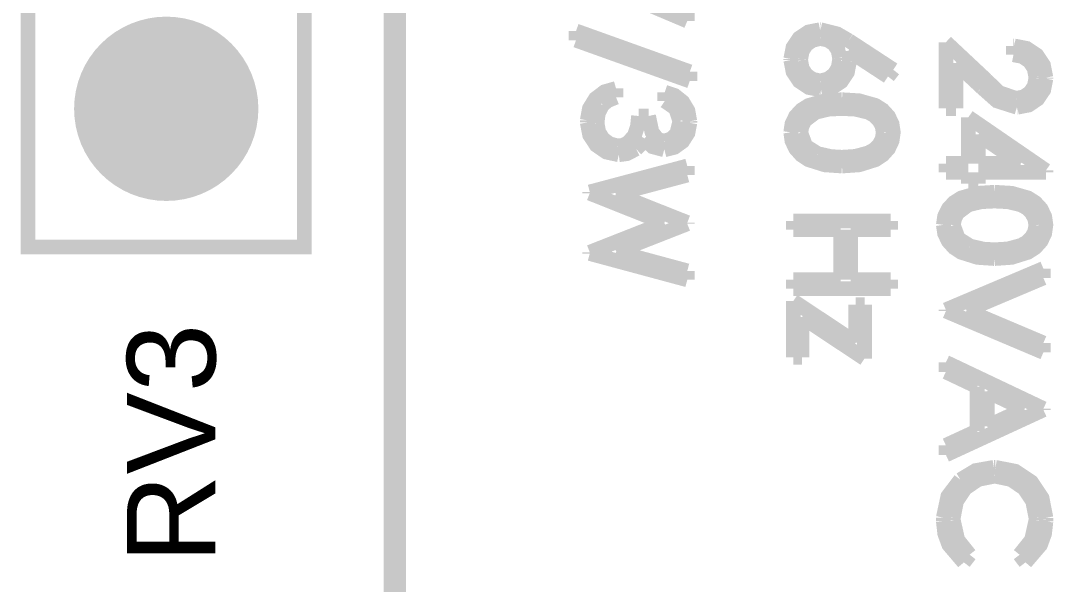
# Model space of a CAD drawing. Header units: inches. Extents: x -1.53 to 1.53, y -0.94 to 0.94.
# Drawn here: x 0.494 to 1.054, y -0.575 to -0.269 of the extents above; entities that cross this region are included whole.
import ezdxf

# ---------------------------------------------------------------- set-up
doc = ezdxf.new("R2010")
doc.units = ezdxf.units.IN
doc.layers.get('0').update_dxf_attribs({"linetype": 'CONTINUOUS'})

# ---------------------------------------------------------------- blocks, each defined once
blk = doc.blocks.new('EPAD')
at = {"const_width": 0.5}
blk.add_lwpolyline([(-0.25, 0, 1), (0.25, 0, 1)], format="xyb", close=True, dxfattribs=at)

msp = doc.modelspace()

# ---------------------------------------------------------------- linework, layer by layer
at = {"const_width": 0.008}
for points in [[(0.694882, -0.887496), (0.694882, 0.464504)], [(0.694882, -0.887496), (0.694882, 0.464504)], [(0.694882, -0.887496), (0.694882, 0.464504)], [(0.698882, 0.464504), (0.698882, -0.887496)], [(0.698882, 0.464504), (0.698882, -0.887496)], [(0.698882, 0.464504), (0.698882, -0.887496)], [(0.497835, -0.391535), (0.647835, -0.391535), (0.647835, -0.041535), (0.497835, -0.041535), (0.497835, -0.391535)], [(0.497835, -0.391535), (0.647835, -0.391535), (0.647835, -0.041535), (0.497835, -0.041535), (0.497835, -0.391535)], [(0.497835, -0.391535), (0.647835, -0.391535), (0.647835, -0.041535), (0.497835, -0.041535), (0.497835, -0.391535)], [(0.855578, -0.268885), (0.802662, -0.246497)], [(0.855578, -0.268885), (0.802662, -0.246497)], [(0.855578, -0.268885), (0.802662, -0.246497)], [(0.855578, -0.263797), (0.855578, -0.268885)], [(0.855578, -0.263797), (0.855578, -0.268885)], [(0.855578, -0.263797), (0.855578, -0.268885)], [(0.795199, -0.274312), (0.856935, -0.296446)], [(0.795199, -0.279316), (0.795199, -0.274312)], [(0.795199, -0.274312), (0.856935, -0.296446)], [(0.795199, -0.279316), (0.795199, -0.274312)], [(0.795199, -0.274312), (0.856935, -0.296446)], [(0.795199, -0.279316), (0.795199, -0.274312)], [(0.927615, -0.273632), (0.921361, -0.274858), (0.916317, -0.278226), (0.912949, -0.28327), (0.911723, -0.289524)], [(0.927615, -0.273632), (0.921361, -0.274858), (0.916317, -0.278226), (0.912949, -0.28327), (0.911723, -0.289524)], [(0.927615, -0.273632), (0.921361, -0.274858), (0.916317, -0.278226), (0.912949, -0.28327), (0.911723, -0.289524)], [(0.927646, -0.278383), (0.923487, -0.279375), (0.920154, -0.281738), (0.917941, -0.285177), (0.917139, -0.289397)], [(0.927646, -0.278383), (0.923487, -0.279375), (0.920154, -0.281738), (0.917941, -0.285177), (0.917139, -0.289397)], [(0.927646, -0.278383), (0.923487, -0.279375), (0.920154, -0.281738), (0.917941, -0.285177), (0.917139, -0.289397)], [(0.927615, -0.273632), (0.927837, -0.273634)], [(0.927615, -0.273632), (0.927837, -0.273634)], [(0.927615, -0.273632), (0.927837, -0.273634)], [(0.927639, -0.278383), (0.927676, -0.278383)], [(0.927639, -0.278383), (0.927676, -0.278383)], [(0.927639, -0.278383), (0.927676, -0.278383)], [(0.927676, -0.278383), (0.931817, -0.279194), (0.935157, -0.281424), (0.937387, -0.284765), (0.938199, -0.288906)], [(0.927676, -0.278383), (0.931817, -0.279194), (0.935157, -0.281424), (0.937387, -0.284765), (0.938199, -0.288906)], [(0.927676, -0.278383), (0.931817, -0.279194), (0.935157, -0.281424), (0.937387, -0.284765), (0.938199, -0.288906)], [(0.927836, -0.273634), (0.936851, -0.275863), (0.943207, -0.279549)], [(0.927836, -0.273634), (0.936851, -0.275863), (0.943207, -0.279549)], [(0.927836, -0.273634), (0.936851, -0.275863), (0.943207, -0.279549)], [(0.856935, -0.301449), (0.795199, -0.279316)], [(0.856935, -0.301449), (0.795199, -0.279316)], [(0.856935, -0.301449), (0.795199, -0.279316)], [(0.943207, -0.279549), (0.967354, -0.295343)], [(0.943207, -0.279549), (0.967354, -0.295343)], [(0.943207, -0.279549), (0.967354, -0.295343)], [(0.995895, -0.280418), (1.017795, -0.30094)], [(0.995895, -0.316374), (0.995895, -0.280418)], [(0.995895, -0.280418), (1.017795, -0.30094)], [(0.995895, -0.316374), (0.995895, -0.280418)], [(0.995895, -0.280418), (1.017795, -0.30094)], [(0.995895, -0.316374), (0.995895, -0.280418)], [(1.032979, -0.282448), (1.032529, -0.282454)], [(1.032979, -0.282448), (1.032529, -0.282454)], [(1.032979, -0.282448), (1.032529, -0.282454)], [(1.03253, -0.287202), (1.03253, -0.282454)], [(1.03253, -0.287202), (1.03253, -0.282454)], [(1.03253, -0.287202), (1.03253, -0.282454)], [(1.032979, -0.282448), (1.039744, -0.283774), (1.0452, -0.287417), (1.048842, -0.292872), (1.050169, -0.299637)], [(1.032979, -0.282448), (1.039744, -0.283774), (1.0452, -0.287417), (1.048842, -0.292872), (1.050169, -0.299637)], [(1.032979, -0.282448), (1.039744, -0.283774), (1.0452, -0.287417), (1.048842, -0.292872), (1.050169, -0.299637)], [(0.911724, -0.289673), (0.911719, -0.290067)], [(0.911724, -0.289673), (0.911719, -0.290067)], [(0.911724, -0.289673), (0.911719, -0.290067)], [(0.911724, -0.289663), (0.911723, -0.289524)], [(0.911724, -0.289663), (0.911723, -0.289524)], [(0.911724, -0.289663), (0.911723, -0.289524)], [(0.917151, -0.289917), (0.917139, -0.289397)], [(0.917151, -0.289917), (0.917139, -0.289397)], [(0.917151, -0.289917), (0.917139, -0.289397)], [(0.938182, -0.289507), (0.938202, -0.290177)], [(0.938182, -0.289507), (0.938202, -0.290177)], [(0.938182, -0.289507), (0.938202, -0.290177)], [(0.938183, -0.289494), (0.938199, -0.288906)], [(0.938183, -0.289494), (0.938199, -0.288906)], [(0.938183, -0.289494), (0.938199, -0.288906)], [(0.943101, -0.285019), (0.943504, -0.288077), (0.943609, -0.290499)], [(0.964481, -0.299), (0.943101, -0.285019)], [(0.943101, -0.285019), (0.943504, -0.288077), (0.943609, -0.290499)], [(0.964481, -0.299), (0.943101, -0.285019)], [(0.943101, -0.285019), (0.943504, -0.288077), (0.943609, -0.290499)], [(0.964481, -0.299), (0.943101, -0.285019)], [(1.032521, -0.287202), (1.032585, -0.287202)], [(1.032521, -0.287202), (1.032585, -0.287202)], [(1.032521, -0.287202), (1.032585, -0.287202)], [(1.032585, -0.287202), (1.037369, -0.28814), (1.041228, -0.290716), (1.043804, -0.294574), (1.044742, -0.299359)], [(1.032585, -0.287202), (1.037369, -0.28814), (1.041228, -0.290716), (1.043804, -0.294574), (1.044742, -0.299359)], [(1.032585, -0.287202), (1.037369, -0.28814), (1.041228, -0.290716), (1.043804, -0.294574), (1.044742, -0.299359)], [(0.92785, -0.306198), (0.921501, -0.304954), (0.916381, -0.301535), (0.912963, -0.296415), (0.911719, -0.290067)], [(0.92785, -0.306198), (0.921501, -0.304954), (0.916381, -0.301535), (0.912963, -0.296415), (0.911719, -0.290067)], [(0.92785, -0.306198), (0.921501, -0.304954), (0.916381, -0.301535), (0.912963, -0.296415), (0.911719, -0.290067)], [(0.917151, -0.289919), (0.917135, -0.290511)], [(0.917151, -0.289919), (0.917135, -0.290511)], [(0.917151, -0.289919), (0.917135, -0.290511)], [(0.927642, -0.301449), (0.923486, -0.300483), (0.920154, -0.298141), (0.917939, -0.294718), (0.917135, -0.290511)], [(0.927642, -0.301449), (0.923486, -0.300483), (0.920154, -0.298141), (0.917939, -0.294718), (0.917135, -0.290511)], [(0.927642, -0.301449), (0.923486, -0.300483), (0.920154, -0.298141), (0.917939, -0.294718), (0.917135, -0.290511)], [(0.927655, -0.301448), (0.93184, -0.300376), (0.935184, -0.297946), (0.9374, -0.29445), (0.938202, -0.290177)], [(0.927655, -0.301448), (0.93184, -0.300376), (0.935184, -0.297946), (0.9374, -0.29445), (0.938202, -0.290177)], [(0.927655, -0.301448), (0.93184, -0.300376), (0.935184, -0.297946), (0.9374, -0.29445), (0.938202, -0.290177)], [(0.928149, -0.3062), (0.934234, -0.305007), (0.939142, -0.30173), (0.942419, -0.296822), (0.943611, -0.290737)], [(0.928149, -0.3062), (0.934234, -0.305007), (0.939142, -0.30173), (0.942419, -0.296822), (0.943611, -0.290737)], [(0.928149, -0.3062), (0.934234, -0.305007), (0.939142, -0.30173), (0.942419, -0.296822), (0.943611, -0.290737)], [(0.943609, -0.290494), (0.943611, -0.290737)], [(0.943609, -0.290494), (0.943611, -0.290737)], [(0.943609, -0.290494), (0.943611, -0.290737)], [(0.967354, -0.295343), (0.964481, -0.299)], [(0.967354, -0.295343), (0.964481, -0.299)], [(0.967354, -0.295343), (0.964481, -0.299)], [(1.001322, -0.29175), (1.001322, -0.316374)], [(1.015452, -0.30499), (1.001322, -0.29175)], [(1.001322, -0.29175), (1.001322, -0.316374)], [(1.015452, -0.30499), (1.001322, -0.29175)], [(1.001322, -0.29175), (1.001322, -0.316374)], [(1.015452, -0.30499), (1.001322, -0.29175)], [(0.856935, -0.296446), (0.856935, -0.301449)], [(0.856935, -0.296446), (0.856935, -0.301449)], [(0.856935, -0.296446), (0.856935, -0.301449)], [(1.034022, -0.310948), (1.024649, -0.307684), (1.017801, -0.300949)], [(1.034022, -0.310948), (1.024649, -0.307684), (1.017801, -0.300949)], [(1.034022, -0.310948), (1.024649, -0.307684), (1.017801, -0.300949)], [(1.034022, -0.310947), (1.03826, -0.309996), (1.041663, -0.30763), (1.043927, -0.304156), (1.044749, -0.299877)], [(1.034022, -0.310947), (1.03826, -0.309996), (1.041663, -0.30763), (1.043927, -0.304156), (1.044749, -0.299877)], [(1.034022, -0.310947), (1.03826, -0.309996), (1.041663, -0.30763), (1.043927, -0.304156), (1.044749, -0.299877)], [(1.034658, -0.315697), (1.040765, -0.3145), (1.04569, -0.311211), (1.048978, -0.306287), (1.050176, -0.30018)], [(1.034658, -0.315697), (1.040765, -0.3145), (1.04569, -0.311211), (1.048978, -0.306287), (1.050176, -0.30018)], [(1.034658, -0.315697), (1.040765, -0.3145), (1.04569, -0.311211), (1.048978, -0.306287), (1.050176, -0.30018)], [(1.044741, -0.299465), (1.044742, -0.299359)], [(1.044741, -0.299465), (1.044742, -0.299359)], [(1.044741, -0.299465), (1.044742, -0.299359)], [(1.044741, -0.299471), (1.044749, -0.299877)], [(1.044741, -0.299471), (1.044749, -0.299877)], [(1.044741, -0.299471), (1.044749, -0.299877)], [(1.050169, -0.299697), (1.050169, -0.299637)], [(1.050169, -0.299697), (1.050169, -0.299637)], [(1.050169, -0.299697), (1.050169, -0.299637)], [(1.050169, -0.299719), (1.050176, -0.30018)], [(1.050169, -0.299719), (1.050176, -0.30018)], [(1.050169, -0.299719), (1.050176, -0.30018)], [(0.816919, -0.305519), (0.810696, -0.307313), (0.805748, -0.31107), (0.802481, -0.316372), (0.801301, -0.322803)], [(0.816919, -0.305519), (0.810696, -0.307313), (0.805748, -0.31107), (0.802481, -0.316372), (0.801301, -0.322803)], [(0.816919, -0.305519), (0.810696, -0.307313), (0.805748, -0.31107), (0.802481, -0.316372), (0.801301, -0.322803)], [(0.816909, -0.30552), (0.816909, -0.310269)], [(0.816909, -0.30552), (0.816909, -0.310269)], [(0.816909, -0.30552), (0.816909, -0.310269)], [(0.92785, -0.306198), (0.927934, -0.306198)], [(0.92785, -0.306198), (0.927934, -0.306198)], [(0.92785, -0.306198), (0.927934, -0.306198)], [(0.928149, -0.3062), (0.927933, -0.306198)], [(0.928149, -0.3062), (0.927933, -0.306198)], [(0.928149, -0.3062), (0.927933, -0.306198)], [(1.03446, -0.315698), (1.02363, -0.312244), (1.01545, -0.304987)], [(1.03446, -0.315698), (1.02363, -0.312244), (1.01545, -0.304987)], [(1.03446, -0.315698), (1.02363, -0.312244), (1.01545, -0.304987)], [(0.816909, -0.310269), (0.812494, -0.312061), (0.809594, -0.314413)], [(0.816909, -0.310269), (0.812494, -0.312061), (0.809594, -0.314413)], [(0.816909, -0.310269), (0.812494, -0.312061), (0.809594, -0.314413)], [(0.843367, -0.312304), (0.843367, -0.307555)], [(0.843367, -0.312304), (0.843367, -0.307555)], [(0.843367, -0.312304), (0.843367, -0.307555)], [(0.84337, -0.307556), (0.848798, -0.30937), (0.853091, -0.312827), (0.855913, -0.317585), (0.856935, -0.323298)], [(0.84337, -0.307556), (0.848798, -0.30937), (0.853091, -0.312827), (0.855913, -0.317585), (0.856935, -0.323298)], [(0.84337, -0.307556), (0.848798, -0.30937), (0.853091, -0.312827), (0.855913, -0.317585), (0.856935, -0.323298)], [(0.911724, -0.329317), (0.912386, -0.324751), (0.914381, -0.320592), (0.91751, -0.317201), (0.921418, -0.314733), (0.930282, -0.312196), (0.939518, -0.311625)], [(0.911724, -0.329317), (0.912386, -0.324751), (0.914381, -0.320592), (0.91751, -0.317201), (0.921418, -0.314733), (0.930282, -0.312196), (0.939518, -0.311625)], [(0.911724, -0.329317), (0.912386, -0.324751), (0.914381, -0.320592), (0.91751, -0.317201), (0.921418, -0.314733), (0.930282, -0.312196), (0.939518, -0.311625)], [(0.939518, -0.311625), (0.948767, -0.312181), (0.957651, -0.314698), (0.961557, -0.31718), (0.96468, -0.320585), (0.966685, -0.324747), (0.967354, -0.329317), (0.966696, -0.333923), (0.964709, -0.33813), (0.961592, -0.341588), (0.957697, -0.344146), (0.948825, -0.34693), (0.939518, -0.347581)], [(0.939518, -0.311625), (0.948767, -0.312181), (0.957651, -0.314698), (0.961557, -0.31718), (0.96468, -0.320585), (0.966685, -0.324747), (0.967354, -0.329317), (0.966696, -0.333923), (0.964709, -0.33813), (0.961592, -0.341588), (0.957697, -0.344146), (0.948825, -0.34693), (0.939518, -0.347581)], [(0.939518, -0.311625), (0.948767, -0.312181), (0.957651, -0.314698), (0.961557, -0.31718), (0.96468, -0.320585), (0.966685, -0.324747), (0.967354, -0.329317), (0.966696, -0.333923), (0.964709, -0.33813), (0.961592, -0.341588), (0.957697, -0.344146), (0.948825, -0.34693), (0.939518, -0.347581)], [(0.809594, -0.314413), (0.807227, -0.319122), (0.806732, -0.323254)], [(0.809594, -0.314413), (0.807227, -0.319122), (0.806732, -0.323254)], [(0.809594, -0.314413), (0.807227, -0.319122), (0.806732, -0.323254)], [(0.843363, -0.312303), (0.849245, -0.31629), (0.85151, -0.323153)], [(0.843363, -0.312303), (0.849245, -0.31629), (0.85151, -0.323153)], [(0.843363, -0.312303), (0.849245, -0.31629), (0.85151, -0.323153)], [(0.961927, -0.329476), (0.961314, -0.325907), (0.959578, -0.322726), (0.956998, -0.320187), (0.953838, -0.318409), (0.946794, -0.316734), (0.939539, -0.316374), (0.932285, -0.316726), (0.925243, -0.318406), (0.919509, -0.322728), (0.91778, -0.325912), (0.917151, -0.329476)], [(0.961927, -0.329476), (0.961314, -0.325907), (0.959578, -0.322726), (0.956998, -0.320187), (0.953838, -0.318409), (0.946794, -0.316734), (0.939539, -0.316374), (0.932285, -0.316726), (0.925243, -0.318406), (0.919509, -0.322728), (0.91778, -0.325912), (0.917151, -0.329476)], [(0.961927, -0.329476), (0.961314, -0.325907), (0.959578, -0.322726), (0.956998, -0.320187), (0.953838, -0.318409), (0.946794, -0.316734), (0.939539, -0.316374), (0.932285, -0.316726), (0.925243, -0.318406), (0.919509, -0.322728), (0.91778, -0.325912), (0.917151, -0.329476)], [(1.001322, -0.316374), (0.995895, -0.316374)], [(1.001322, -0.316374), (0.995895, -0.316374)], [(1.001322, -0.316374), (0.995895, -0.316374)], [(1.034658, -0.315697), (1.034441, -0.315696)], [(1.034658, -0.315697), (1.034441, -0.315696)], [(1.034658, -0.315697), (1.034441, -0.315696)], [(0.801304, -0.323172), (0.801288, -0.323938)], [(0.801304, -0.323172), (0.801288, -0.323938)], [(0.801304, -0.323172), (0.801288, -0.323938)], [(0.801305, -0.323167), (0.801301, -0.322803)], [(0.801305, -0.323167), (0.801301, -0.322803)], [(0.801305, -0.323167), (0.801301, -0.322803)], [(0.806733, -0.323248), (0.806659, -0.324584)], [(0.806733, -0.323248), (0.806659, -0.324584)], [(0.806733, -0.323248), (0.806659, -0.324584)], [(0.817926, -0.336727), (0.820652, -0.336328), (0.823145, -0.335156), (0.826889, -0.331169), (0.828568, -0.325937), (0.82912, -0.320445)], [(0.817926, -0.336727), (0.820652, -0.336328), (0.823145, -0.335156), (0.826889, -0.331169), (0.828568, -0.325937), (0.82912, -0.320445)], [(0.817926, -0.336727), (0.820652, -0.336328), (0.823145, -0.335156), (0.826889, -0.331169), (0.828568, -0.325937), (0.82912, -0.320445)], [(0.82912, -0.320445), (0.834548, -0.320445)], [(0.82912, -0.320445), (0.834548, -0.320445)], [(0.82912, -0.320445), (0.834548, -0.320445)], [(0.834548, -0.320445), (0.836375, -0.329089), (0.839068, -0.332587), (0.841019, -0.333648), (0.843208, -0.334013)], [(0.834548, -0.320445), (0.836375, -0.329089), (0.839068, -0.332587), (0.841019, -0.333648), (0.843208, -0.334013)], [(0.834548, -0.320445), (0.836375, -0.329089), (0.839068, -0.332587), (0.841019, -0.333648), (0.843208, -0.334013)], [(0.843208, -0.334013), (0.847149, -0.33278), (0.849949, -0.329696), (0.851508, -0.32337)], [(0.843208, -0.334013), (0.847149, -0.33278), (0.849949, -0.329696), (0.851508, -0.32337)], [(0.843208, -0.334013), (0.847149, -0.33278), (0.849949, -0.329696), (0.851508, -0.32337)], [(0.851508, -0.32337), (0.85151, -0.323153)], [(0.851508, -0.32337), (0.85151, -0.323153)], [(0.851508, -0.32337), (0.85151, -0.323153)], [(0.856935, -0.3233), (0.856959, -0.324143)], [(0.856935, -0.3233), (0.856959, -0.324143)], [(0.856935, -0.3233), (0.856959, -0.324143)], [(1.008107, -0.321123), (1.050169, -0.350009)], [(1.008107, -0.346225), (1.008107, -0.321123)], [(1.008107, -0.321123), (1.050169, -0.350009)], [(1.008107, -0.346225), (1.008107, -0.321123)], [(1.008107, -0.321123), (1.050169, -0.350009)], [(1.008107, -0.346225), (1.008107, -0.321123)], [(0.818372, -0.341476), (0.811626, -0.339994), (0.806206, -0.336252), (0.802598, -0.330737), (0.801288, -0.323938)], [(0.818372, -0.341476), (0.811626, -0.339994), (0.806206, -0.336252), (0.802598, -0.330737), (0.801288, -0.323938)], [(0.818372, -0.341476), (0.811626, -0.339994), (0.806206, -0.336252), (0.802598, -0.330737), (0.801288, -0.323938)], [(0.817923, -0.336726), (0.813449, -0.335544), (0.809879, -0.332922), (0.807515, -0.329166), (0.806659, -0.324584)], [(0.817923, -0.336726), (0.813449, -0.335544), (0.809879, -0.332922), (0.807515, -0.329166), (0.806659, -0.324584)], [(0.817923, -0.336726), (0.813449, -0.335544), (0.809879, -0.332922), (0.807515, -0.329166), (0.806659, -0.324584)], [(0.843182, -0.338763), (0.848644, -0.337398), (0.853013, -0.334252), (0.85591, -0.329706), (0.856959, -0.324143)], [(0.843182, -0.338763), (0.848644, -0.337398), (0.853013, -0.334252), (0.85591, -0.329706), (0.856959, -0.324143)], [(0.843182, -0.338763), (0.848644, -0.337398), (0.853013, -0.334252), (0.85591, -0.329706), (0.856959, -0.324143)], [(0.8323, -0.332582), (0.830138, -0.33609), (0.827785, -0.338317)], [(0.8323, -0.332582), (0.830138, -0.33609), (0.827785, -0.338317)], [(0.8323, -0.332582), (0.830138, -0.33609), (0.827785, -0.338317)], [(0.84303, -0.338763), (0.836722, -0.337089), (0.832299, -0.332581)], [(0.84303, -0.338763), (0.836722, -0.337089), (0.832299, -0.332581)], [(0.84303, -0.338763), (0.836722, -0.337089), (0.832299, -0.332581)], [(0.939518, -0.347581), (0.93022, -0.346935), (0.921359, -0.344151), (0.91747, -0.341592), (0.914377, -0.33812), (0.912387, -0.333919), (0.911724, -0.329317)], [(0.939518, -0.347581), (0.93022, -0.346935), (0.921359, -0.344151), (0.91747, -0.341592), (0.914377, -0.33812), (0.912387, -0.333919), (0.911724, -0.329317)], [(0.939518, -0.347581), (0.93022, -0.346935), (0.921359, -0.344151), (0.91747, -0.341592), (0.914377, -0.33812), (0.912387, -0.333919), (0.911724, -0.329317)], [(0.926241, -0.340831), (0.919804, -0.336743), (0.917152, -0.329485)], [(0.926241, -0.340831), (0.919804, -0.336743), (0.917152, -0.329485)], [(0.926241, -0.340831), (0.919804, -0.336743), (0.917152, -0.329485)], [(0.939539, -0.342833), (0.946782, -0.342367), (0.953776, -0.340485), (0.956946, -0.338726), (0.95955, -0.336212), (0.9613, -0.33304), (0.961927, -0.329476)], [(0.939539, -0.342833), (0.946782, -0.342367), (0.953776, -0.340485), (0.956946, -0.338726), (0.95955, -0.336212), (0.9613, -0.33304), (0.961927, -0.329476)], [(0.939539, -0.342833), (0.946782, -0.342367), (0.953776, -0.340485), (0.956946, -0.338726), (0.95955, -0.336212), (0.9613, -0.33304), (0.961927, -0.329476)], [(1.013534, -0.330452), (1.013534, -0.346225)], [(1.036515, -0.346225), (1.013534, -0.330452)], [(1.013534, -0.330452), (1.013534, -0.346225)], [(1.036515, -0.346225), (1.013534, -0.330452)], [(1.013534, -0.330452), (1.013534, -0.346225)], [(1.036515, -0.346225), (1.013534, -0.330452)], [(0.827785, -0.338317), (0.82277, -0.340865), (0.818382, -0.341476)], [(0.827785, -0.338317), (0.82277, -0.340865), (0.818382, -0.341476)], [(0.827785, -0.338317), (0.82277, -0.340865), (0.818382, -0.341476)], [(0.84303, -0.338763), (0.843181, -0.338763)], [(0.84303, -0.338763), (0.843181, -0.338763)], [(0.84303, -0.338763), (0.843181, -0.338763)], [(0.926236, -0.340829), (0.933603, -0.342501), (0.939539, -0.342833)], [(0.926236, -0.340829), (0.933603, -0.342501), (0.939539, -0.342833)], [(0.926236, -0.340829), (0.933603, -0.342501), (0.939539, -0.342833)], [(0.802662, -0.361659), (0.855578, -0.347581)], [(0.802662, -0.361659), (0.855578, -0.347581)], [(0.802662, -0.361659), (0.855578, -0.347581)], [(0.855578, -0.347581), (0.855578, -0.352489)], [(0.855578, -0.347581), (0.855578, -0.352489)], [(0.855578, -0.347581), (0.855578, -0.352489)], [(0.995895, -0.346225), (1.008107, -0.346225)], [(0.995895, -0.350974), (0.995895, -0.346225)], [(0.995895, -0.346225), (1.008107, -0.346225)], [(0.995895, -0.350974), (0.995895, -0.346225)], [(0.995895, -0.346225), (1.008107, -0.346225)], [(0.995895, -0.350974), (0.995895, -0.346225)], [(1.008107, -0.350974), (0.995895, -0.350974)], [(1.008107, -0.350974), (0.995895, -0.350974)], [(1.008107, -0.350974), (0.995895, -0.350974)], [(1.008107, -0.35708), (1.008107, -0.350974)], [(1.008107, -0.35708), (1.008107, -0.350974)], [(1.008107, -0.35708), (1.008107, -0.350974)], [(1.013534, -0.346225), (1.036515, -0.346225)], [(1.013534, -0.346225), (1.036515, -0.346225)], [(1.013534, -0.346225), (1.036515, -0.346225)], [(1.013534, -0.350974), (1.013534, -0.35708)], [(1.050169, -0.350974), (1.013534, -0.350974)], [(1.013534, -0.350974), (1.013534, -0.35708)], [(1.050169, -0.350974), (1.013534, -0.350974)], [(1.013534, -0.350974), (1.013534, -0.35708)], [(1.050169, -0.350974), (1.013534, -0.350974)], [(1.050169, -0.350009), (1.050169, -0.350974)], [(1.050169, -0.350009), (1.050169, -0.350974)], [(1.050169, -0.350009), (1.050169, -0.350974)], [(0.855578, -0.352489), (0.816771, -0.362846)], [(0.855578, -0.352489), (0.816771, -0.362846)], [(0.855578, -0.352489), (0.816771, -0.362846)], [(0.802662, -0.362337), (0.802662, -0.361659)], [(0.802662, -0.362337), (0.802662, -0.361659)], [(0.802662, -0.362337), (0.802662, -0.361659)], [(0.843134, -0.37845), (0.802662, -0.362337)], [(0.843134, -0.37845), (0.802662, -0.362337)], [(0.843134, -0.37845), (0.802662, -0.362337)], [(0.994538, -0.37952), (0.9952, -0.374954), (0.997196, -0.370795), (1.000324, -0.367404), (1.004232, -0.364935), (1.013097, -0.3624), (1.022332, -0.361828)], [(0.994538, -0.37952), (0.9952, -0.374954), (0.997196, -0.370795), (1.000324, -0.367404), (1.004232, -0.364935), (1.013097, -0.3624), (1.022332, -0.361828)], [(0.994538, -0.37952), (0.9952, -0.374954), (0.997196, -0.370795), (1.000324, -0.367404), (1.004232, -0.364935), (1.013097, -0.3624), (1.022332, -0.361828)], [(1.013534, -0.35708), (1.008107, -0.35708)], [(1.013534, -0.35708), (1.008107, -0.35708)], [(1.013534, -0.35708), (1.008107, -0.35708)], [(1.022332, -0.361828), (1.031581, -0.362384), (1.040465, -0.364901), (1.044371, -0.367382), (1.047494, -0.370788), (1.0495, -0.37495), (1.050169, -0.37952), (1.04951, -0.384126), (1.047523, -0.388333), (1.044407, -0.391791), (1.040511, -0.394349), (1.031639, -0.397133), (1.022332, -0.397785)], [(1.022332, -0.361828), (1.031581, -0.362384), (1.040465, -0.364901), (1.044371, -0.367382), (1.047494, -0.370788), (1.0495, -0.37495), (1.050169, -0.37952), (1.04951, -0.384126), (1.047523, -0.388333), (1.044407, -0.391791), (1.040511, -0.394349), (1.031639, -0.397133), (1.022332, -0.397785)], [(1.022332, -0.361828), (1.031581, -0.362384), (1.040465, -0.364901), (1.044371, -0.367382), (1.047494, -0.370788), (1.0495, -0.37495), (1.050169, -0.37952), (1.04951, -0.384126), (1.047523, -0.388333), (1.044407, -0.391791), (1.040511, -0.394349), (1.031639, -0.397133), (1.022332, -0.397785)], [(0.816771, -0.362846), (0.855578, -0.378248)], [(0.816771, -0.362846), (0.855578, -0.378248)], [(0.816771, -0.362846), (0.855578, -0.378248)], [(1.022353, -0.366577), (1.015099, -0.366929), (1.008057, -0.368609), (1.002323, -0.372931), (1.000594, -0.376115), (0.999965, -0.379679)], [(1.022353, -0.366577), (1.015099, -0.366929), (1.008057, -0.368609), (1.002323, -0.372931), (1.000594, -0.376115), (0.999965, -0.379679)], [(1.022353, -0.366577), (1.015099, -0.366929), (1.008057, -0.368609), (1.002323, -0.372931), (1.000594, -0.376115), (0.999965, -0.379679)], [(1.044741, -0.379679), (1.044129, -0.376111), (1.042393, -0.372928), (1.039812, -0.37039), (1.036652, -0.368612), (1.029608, -0.366937), (1.022353, -0.366577)], [(1.044741, -0.379679), (1.044129, -0.376111), (1.042393, -0.372928), (1.039812, -0.37039), (1.036652, -0.368612), (1.029608, -0.366937), (1.022353, -0.366577)], [(1.044741, -0.379679), (1.044129, -0.376111), (1.042393, -0.372928), (1.039812, -0.37039), (1.036652, -0.368612), (1.029608, -0.366937), (1.022353, -0.366577)], [(0.802662, -0.394371), (0.843134, -0.37845)], [(0.802662, -0.394371), (0.843134, -0.37845)], [(0.802662, -0.394371), (0.843134, -0.37845)], [(0.855578, -0.378937), (0.817036, -0.394053)], [(0.855578, -0.378937), (0.817036, -0.394053)], [(0.855578, -0.378937), (0.817036, -0.394053)], [(0.855578, -0.378248), (0.855578, -0.378937)], [(0.855578, -0.378248), (0.855578, -0.378937)], [(0.855578, -0.378248), (0.855578, -0.378937)], [(0.913081, -0.377432), (0.965997, -0.377432)], [(0.913081, -0.382181), (0.913081, -0.377432)], [(0.913081, -0.377432), (0.965997, -0.377432)], [(0.913081, -0.382181), (0.913081, -0.377432)], [(0.913081, -0.377432), (0.965997, -0.377432)], [(0.913081, -0.382181), (0.913081, -0.377432)], [(0.965997, -0.377432), (0.965997, -0.382181)], [(0.965997, -0.377432), (0.965997, -0.382181)], [(0.965997, -0.377432), (0.965997, -0.382181)], [(0.938861, -0.382181), (0.913081, -0.382181)], [(0.938861, -0.382181), (0.913081, -0.382181)], [(0.938861, -0.382181), (0.913081, -0.382181)], [(0.938861, -0.409318), (0.938861, -0.382181)], [(0.938861, -0.409318), (0.938861, -0.382181)], [(0.938861, -0.409318), (0.938861, -0.382181)], [(0.944288, -0.382181), (0.944288, -0.409318)], [(0.965997, -0.382181), (0.944288, -0.382181)], [(0.944288, -0.382181), (0.944288, -0.409318)], [(0.965997, -0.382181), (0.944288, -0.382181)], [(0.944288, -0.382181), (0.944288, -0.409318)], [(0.965997, -0.382181), (0.944288, -0.382181)], [(1.022332, -0.397785), (1.013034, -0.397139), (1.004173, -0.394354), (1.000285, -0.391794), (0.997191, -0.388322), (0.995201, -0.384122), (0.994538, -0.37952)], [(1.022332, -0.397785), (1.013034, -0.397139), (1.004173, -0.394354), (1.000285, -0.391794), (0.997191, -0.388322), (0.995201, -0.384122), (0.994538, -0.37952)], [(1.022332, -0.397785), (1.013034, -0.397139), (1.004173, -0.394354), (1.000285, -0.391794), (0.997191, -0.388322), (0.995201, -0.384122), (0.994538, -0.37952)], [(1.009056, -0.391033), (1.002618, -0.386946), (0.999966, -0.379688)], [(1.009056, -0.391033), (1.002618, -0.386946), (0.999966, -0.379688)], [(1.009056, -0.391033), (1.002618, -0.386946), (0.999966, -0.379688)], [(1.022353, -0.393035), (1.029596, -0.39257), (1.03659, -0.390688), (1.039761, -0.388929), (1.042364, -0.386415), (1.044114, -0.383243), (1.044741, -0.379679)], [(1.022353, -0.393035), (1.029596, -0.39257), (1.03659, -0.390688), (1.039761, -0.388929), (1.042364, -0.386415), (1.044114, -0.383243), (1.044741, -0.379679)], [(1.022353, -0.393035), (1.029596, -0.39257), (1.03659, -0.390688), (1.039761, -0.388929), (1.042364, -0.386415), (1.044114, -0.383243), (1.044741, -0.379679)], [(0.802662, -0.39505), (0.802662, -0.394371)], [(0.802662, -0.39505), (0.802662, -0.394371)], [(0.802662, -0.39505), (0.802662, -0.394371)], [(0.855578, -0.409318), (0.802662, -0.39505)], [(0.855578, -0.409318), (0.802662, -0.39505)], [(0.855578, -0.409318), (0.802662, -0.39505)], [(0.817036, -0.394053), (0.855578, -0.404463)], [(0.817036, -0.394053), (0.855578, -0.404463)], [(0.817036, -0.394053), (0.855578, -0.404463)], [(1.00905, -0.391032), (1.016417, -0.392704), (1.022353, -0.393035)], [(1.00905, -0.391032), (1.016417, -0.392704), (1.022353, -0.393035)], [(1.00905, -0.391032), (1.016417, -0.392704), (1.022353, -0.393035)], [(0.855578, -0.404463), (0.855578, -0.409318)], [(0.855578, -0.404463), (0.855578, -0.409318)], [(0.855578, -0.404463), (0.855578, -0.409318)], [(0.995895, -0.4256), (1.048812, -0.403212)], [(0.995895, -0.4256), (1.048812, -0.403212)], [(0.995895, -0.4256), (1.048812, -0.403212)], [(1.048812, -0.403212), (1.048812, -0.4083)], [(1.048812, -0.403212), (1.048812, -0.4083)], [(1.048812, -0.403212), (1.048812, -0.4083)], [(0.913081, -0.409318), (0.938861, -0.409318)], [(0.913081, -0.414067), (0.913081, -0.409318)], [(0.913081, -0.409318), (0.938861, -0.409318)], [(0.913081, -0.414067), (0.913081, -0.409318)], [(0.913081, -0.409318), (0.938861, -0.409318)], [(0.913081, -0.414067), (0.913081, -0.409318)], [(0.944288, -0.409318), (0.965997, -0.409318)], [(0.944288, -0.409318), (0.965997, -0.409318)], [(0.944288, -0.409318), (0.965997, -0.409318)], [(0.965997, -0.409318), (0.965997, -0.414067)], [(0.965997, -0.409318), (0.965997, -0.414067)], [(0.965997, -0.409318), (0.965997, -0.414067)], [(1.048812, -0.4083), (1.00711, -0.425939)], [(1.048812, -0.4083), (1.00711, -0.425939)], [(1.048812, -0.4083), (1.00711, -0.425939)], [(0.965997, -0.414067), (0.913081, -0.414067)], [(0.965997, -0.414067), (0.913081, -0.414067)], [(0.965997, -0.414067), (0.913081, -0.414067)], [(0.913081, -0.420851), (0.947002, -0.443355)], [(0.913081, -0.45138), (0.913081, -0.420851)], [(0.913081, -0.420851), (0.947002, -0.443355)], [(0.913081, -0.45138), (0.913081, -0.420851)], [(0.913081, -0.420851), (0.947002, -0.443355)], [(0.913081, -0.45138), (0.913081, -0.420851)], [(0.947002, -0.422886), (0.951751, -0.422886)], [(0.947002, -0.443355), (0.947002, -0.422886)], [(0.947002, -0.422886), (0.951751, -0.422886)], [(0.947002, -0.443355), (0.947002, -0.422886)], [(0.947002, -0.422886), (0.951751, -0.422886)], [(0.947002, -0.443355), (0.947002, -0.422886)], [(0.951751, -0.422886), (0.951751, -0.452058)], [(0.951751, -0.422886), (0.951751, -0.452058)], [(0.951751, -0.422886), (0.951751, -0.452058)], [(0.91783, -0.429564), (0.91783, -0.45138)], [(0.951751, -0.452058), (0.91783, -0.429564)], [(0.91783, -0.429564), (0.91783, -0.45138)], [(0.951751, -0.452058), (0.91783, -0.429564)], [(0.91783, -0.429564), (0.91783, -0.45138)], [(0.951751, -0.452058), (0.91783, -0.429564)], [(0.995895, -0.426278), (0.995895, -0.4256)], [(0.995895, -0.426278), (0.995895, -0.4256)], [(0.995895, -0.426278), (0.995895, -0.4256)], [(1.048812, -0.448666), (0.995895, -0.426278)], [(1.048812, -0.448666), (0.995895, -0.426278)], [(1.048812, -0.448666), (0.995895, -0.426278)], [(1.00711, -0.425939), (1.048812, -0.443578)], [(1.00711, -0.425939), (1.048812, -0.443578)], [(1.00711, -0.425939), (1.048812, -0.443578)], [(1.048812, -0.443578), (1.048812, -0.448666)], [(1.048812, -0.443578), (1.048812, -0.448666)], [(1.048812, -0.443578), (1.048812, -0.448666)], [(0.91783, -0.45138), (0.913081, -0.45138)], [(0.91783, -0.45138), (0.913081, -0.45138)], [(0.91783, -0.45138), (0.913081, -0.45138)], [(0.995895, -0.454093), (1.048812, -0.479195)], [(0.995895, -0.459277), (0.995895, -0.454093)], [(0.995895, -0.454093), (1.048812, -0.479195)], [(0.995895, -0.459277), (0.995895, -0.454093)], [(0.995895, -0.454093), (1.048812, -0.479195)], [(0.995895, -0.459277), (0.995895, -0.454093)], [(1.012856, -0.467322), (0.995895, -0.459277)], [(1.012856, -0.467322), (0.995895, -0.459277)], [(1.012856, -0.467322), (0.995895, -0.459277)], [(1.012856, -0.491311), (1.012856, -0.467322)], [(1.012856, -0.491311), (1.012856, -0.467322)], [(1.012856, -0.491311), (1.012856, -0.467322)], [(1.038498, -0.479481), (1.018283, -0.469898)], [(1.018283, -0.469898), (1.018283, -0.488809)], [(1.038498, -0.479481), (1.018283, -0.469898)], [(1.018283, -0.469898), (1.018283, -0.488809)], [(1.038498, -0.479481), (1.018283, -0.469898)], [(1.018283, -0.469898), (1.018283, -0.488809)], [(1.048812, -0.479873), (0.995895, -0.504296)], [(1.048812, -0.479873), (0.995895, -0.504296)], [(1.048812, -0.479873), (0.995895, -0.504296)], [(1.018283, -0.488809), (1.038498, -0.479481)], [(1.018283, -0.488809), (1.038498, -0.479481)], [(1.018283, -0.488809), (1.038498, -0.479481)], [(1.048812, -0.479195), (1.048812, -0.479873)], [(1.048812, -0.479195), (1.048812, -0.479873)], [(1.048812, -0.479195), (1.048812, -0.479873)], [(0.995895, -0.499134), (1.012856, -0.491311)], [(0.995895, -0.499134), (1.012856, -0.491311)], [(0.995895, -0.499134), (1.012856, -0.491311)], [(0.995895, -0.504296), (0.995895, -0.499134)], [(0.995895, -0.504296), (0.995895, -0.499134)], [(0.995895, -0.504296), (0.995895, -0.499134)], [(1.021962, -0.511072), (1.011984, -0.512844), (1.003787, -0.517795)], [(1.021962, -0.511072), (1.011984, -0.512844), (1.003787, -0.517795)], [(1.021962, -0.511072), (1.011984, -0.512844), (1.003787, -0.517795)], [(1.021962, -0.511072), (1.022644, -0.51108)], [(1.021962, -0.511072), (1.022644, -0.51108)], [(1.021962, -0.511072), (1.022644, -0.51108)], [(1.022679, -0.51108), (1.022774, -0.51108)], [(1.022679, -0.51108), (1.022774, -0.51108)], [(1.022679, -0.51108), (1.022774, -0.51108)], [(1.022774, -0.51108), (1.033563, -0.513195), (1.042265, -0.519005), (1.048074, -0.527706), (1.050189, -0.538495)], [(1.022774, -0.51108), (1.033563, -0.513195), (1.042265, -0.519005), (1.048074, -0.527706), (1.050189, -0.538495)], [(1.022774, -0.51108), (1.033563, -0.513195), (1.042265, -0.519005), (1.048074, -0.527706), (1.050189, -0.538495)], [(1.003809, -0.517776), (0.996986, -0.52679), (0.99451, -0.538371)], [(1.003809, -0.517776), (0.996986, -0.52679), (0.99451, -0.538371)], [(1.003809, -0.517776), (0.996986, -0.52679), (0.99451, -0.538371)], [(1.022286, -0.51583), (1.01348, -0.517611), (1.006386, -0.522391), (1.001653, -0.529517), (0.999931, -0.538341)], [(1.022286, -0.51583), (1.01348, -0.517611), (1.006386, -0.522391), (1.001653, -0.529517), (0.999931, -0.538341)], [(1.022286, -0.51583), (1.01348, -0.517611), (1.006386, -0.522391), (1.001653, -0.529517), (0.999931, -0.538341)], [(1.022311, -0.51583), (1.031151, -0.517604), (1.038274, -0.522392), (1.043028, -0.529541), (1.044758, -0.538394)], [(1.022311, -0.51583), (1.031151, -0.517604), (1.038274, -0.522392), (1.043028, -0.529541), (1.044758, -0.538394)], [(1.022311, -0.51583), (1.031151, -0.517604), (1.038274, -0.522392), (1.043028, -0.529541), (1.044758, -0.538394)], [(0.994538, -0.539617), (0.99451, -0.538371)], [(0.994538, -0.539617), (0.99451, -0.538371)], [(0.994538, -0.539617), (0.99451, -0.538371)], [(0.994538, -0.539621), (0.994529, -0.540352)], [(0.994538, -0.539621), (0.994529, -0.540352)], [(0.994538, -0.539621), (0.994529, -0.540352)], [(1.005644, -0.562646), (0.997506, -0.553087), (0.995298, -0.547031), (0.994529, -0.540352)], [(1.005644, -0.562646), (0.997506, -0.553087), (0.995298, -0.547031), (0.994529, -0.540352)], [(1.005644, -0.562646), (0.997506, -0.553087), (0.995298, -0.547031), (0.994529, -0.540352)], [(0.999966, -0.539598), (0.999931, -0.538341)], [(0.999966, -0.539598), (0.999931, -0.538341)], [(0.999966, -0.539598), (0.999931, -0.538341)], [(0.999966, -0.539592), (0.999964, -0.539885)], [(0.999966, -0.539592), (0.999964, -0.539885)], [(0.999966, -0.539592), (0.999964, -0.539885)], [(1.00877, -0.558472), (1.002315, -0.550414), (0.999964, -0.539885)], [(1.00877, -0.558472), (1.002315, -0.550414), (0.999964, -0.539885)], [(1.00877, -0.558472), (1.002315, -0.550414), (0.999964, -0.539885)], [(1.035918, -0.558488), (1.042391, -0.550407), (1.044748, -0.539849)], [(1.035918, -0.558488), (1.042391, -0.550407), (1.044748, -0.539849)], [(1.035918, -0.558488), (1.042391, -0.550407), (1.044748, -0.539849)], [(1.039086, -0.562652), (1.047211, -0.55316), (1.049416, -0.547136), (1.050185, -0.540489)], [(1.039086, -0.562652), (1.047211, -0.55316), (1.049416, -0.547136), (1.050185, -0.540489)], [(1.039086, -0.562652), (1.047211, -0.55316), (1.049416, -0.547136), (1.050185, -0.540489)], [(1.044741, -0.53926), (1.044758, -0.538394)], [(1.044741, -0.53926), (1.044758, -0.538394)], [(1.044741, -0.53926), (1.044758, -0.538394)], [(1.044741, -0.539261), (1.044748, -0.539849)], [(1.044741, -0.539261), (1.044748, -0.539849)], [(1.044741, -0.539261), (1.044748, -0.539849)], [(1.050169, -0.539547), (1.050189, -0.538495)], [(1.050169, -0.539547), (1.050189, -0.538495)], [(1.050169, -0.539547), (1.050189, -0.538495)], [(1.050169, -0.539571), (1.050185, -0.540489)], [(1.050169, -0.539571), (1.050185, -0.540489)], [(1.050169, -0.539571), (1.050185, -0.540489)], [(1.008785, -0.558485), (1.005637, -0.56264)], [(1.008785, -0.558485), (1.005637, -0.56264)], [(1.008785, -0.558485), (1.005637, -0.56264)], [(1.039102, -0.56264), (1.035922, -0.558485)], [(1.039102, -0.56264), (1.035922, -0.558485)], [(1.039102, -0.56264), (1.035922, -0.558485)]]:
    msp.add_lwpolyline(points, dxfattribs=at)

# ---------------------------------------------------------------- block references
at = {"xscale": 0.1, "yscale": 0.1}
msp.add_blockref('EPAD', (0.572835, -0.316535), dxfattribs=at)

# ---------------------------------------------------------------- texts
at = {"width": 1.041667}
msp.add_text('RV3', height=0.048, rotation=90, dxfattribs=at).set_placement((0.599535, -0.563189))
msp.add_text('RV3', height=0.048, rotation=90, dxfattribs=at).set_placement((0.599535, -0.563189))
msp.add_text('RV3', height=0.048, rotation=90, dxfattribs=at).set_placement((0.599535, -0.563189))

doc.saveas('drawing.dxf')
